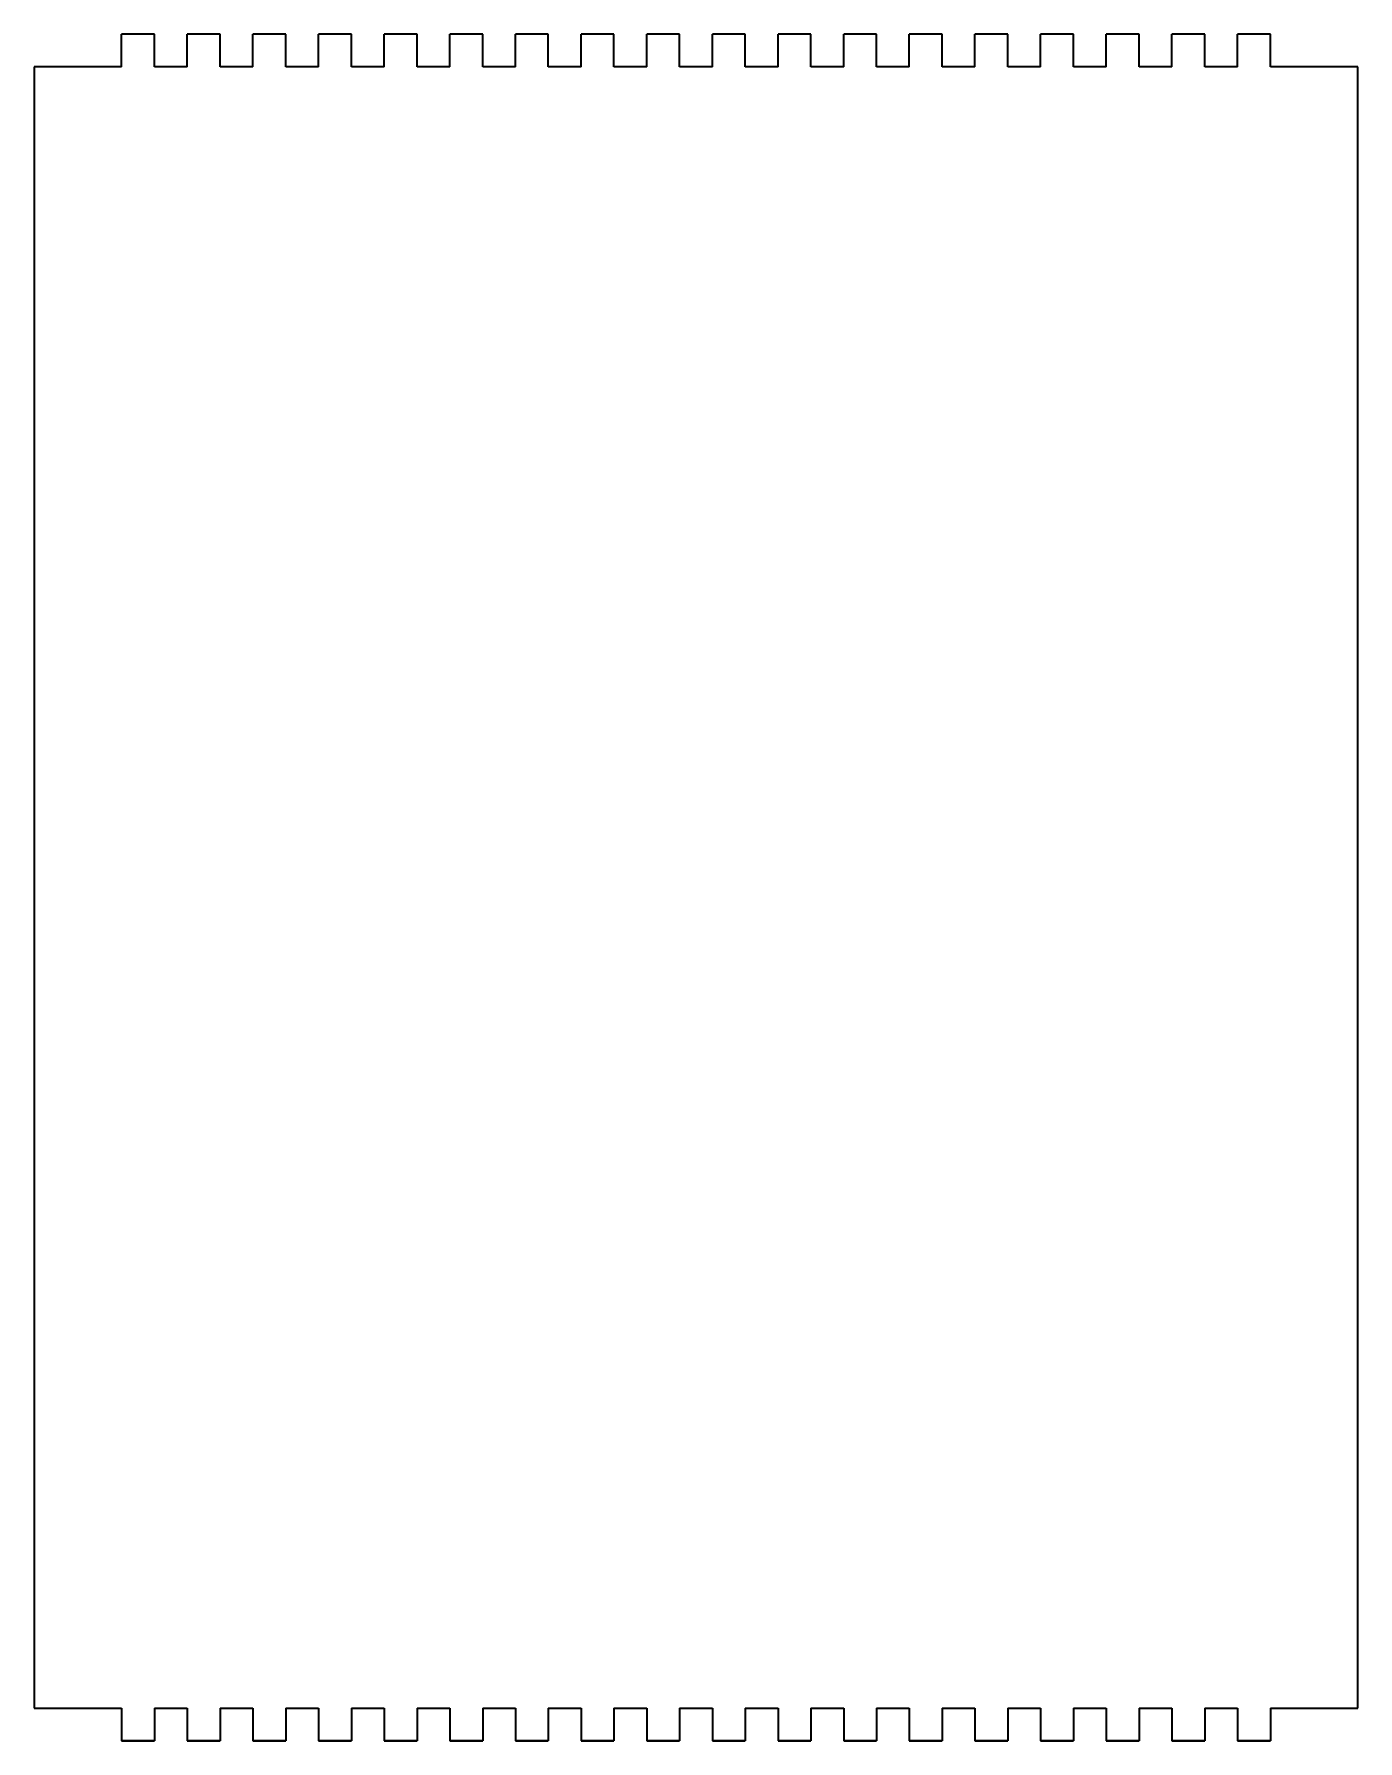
# Model space of a CAD drawing. Extents: x 200 to 321, y 160 to 316.
import ezdxf

# ---------------------------------------------------------------- set-up
doc = ezdxf.new("R2010")
doc.units = 0

msp = doc.modelspace()

# ---------------------------------------------------------------- linework, layer by layer
at = {"color": 7, "lineweight": 35}
for p, q in [((207.790146, 313.028229), (207.790146, 316.028229)), ((210.790146, 316.028229), (207.790146, 316.028229)), ((207.790146, 313.028229), (207.790146, 316.028229)), ((210.790146, 313.028229), (210.790146, 316.028229)), ((210.790146, 313.028229), (210.790146, 316.028229)), ((213.790146, 313.028229), (213.790146, 316.028229)), ((216.790146, 316.028229), (213.790146, 316.028229)), ((213.790146, 313.028229), (213.790146, 316.028229)), ((216.790146, 313.028229), (216.790146, 316.028229)), ((216.790146, 313.028229), (216.790146, 316.028229)), ((219.790146, 313.028229), (219.790146, 316.028229)), ((222.790146, 316.028229), (219.790146, 316.028229)), ((219.790146, 313.028229), (219.790146, 316.028229)), ((222.790146, 313.028229), (222.790146, 316.028229)), ((222.790146, 313.028229), (222.790146, 316.028229)), ((225.790146, 313.028229), (225.790146, 316.028229)), ((228.790146, 316.028229), (225.790146, 316.028229)), ((225.790146, 313.028229), (225.790146, 316.028229)), ((228.790146, 313.028229), (228.790146, 316.028229)), ((228.790146, 313.028229), (228.790146, 316.028229)), ((231.790146, 313.028229), (231.790146, 316.028229)), ((234.790146, 316.028229), (231.790146, 316.028229)), ((231.790146, 313.028229), (231.790146, 316.028229)), ((234.790146, 313.028229), (234.790146, 316.028229)), ((234.790146, 313.028229), (234.790146, 316.028229)), ((237.790146, 313.028229), (237.790146, 316.028229)), ((240.790146, 316.028229), (237.790146, 316.028229)), ((237.790146, 313.028229), (237.790146, 316.028229)), ((240.790146, 313.028229), (240.790146, 316.028229)), ((240.790146, 313.028229), (240.790146, 316.028229)), ((243.790146, 313.028229), (243.790146, 316.028229)), ((246.790146, 316.028229), (243.790146, 316.028229)), ((243.790146, 313.028229), (243.790146, 316.028229)), ((246.790146, 313.028229), (246.790146, 316.028229)), ((246.790146, 313.028229), (246.790146, 316.028229)), ((249.790146, 313.028229), (249.790146, 316.028229)), ((252.790146, 316.028229), (249.790146, 316.028229)), ((249.790146, 313.028229), (249.790146, 316.028229)), ((252.790146, 313.028229), (252.790146, 316.028229)), ((252.790146, 313.028229), (252.790146, 316.028229)), ((255.790146, 313.028229), (255.790146, 316.028229)), ((258.790161, 316.028229), (255.790146, 316.028229)), ((255.790146, 313.028229), (255.790146, 316.028229)), ((258.790161, 313.028229), (258.790161, 316.028229)), ((258.790161, 313.028229), (258.790161, 316.028229)), ((261.790161, 313.028229), (261.790161, 316.028229)), ((264.790161, 316.028229), (261.790161, 316.028229)), ((261.790161, 313.028229), (261.790161, 316.028229)), ((264.790161, 313.028229), (264.790161, 316.028229)), ((264.790161, 313.028229), (264.790161, 316.028229)), ((267.790161, 313.028229), (267.790161, 316.028229)), ((270.790161, 316.028229), (267.790161, 316.028229)), ((267.790161, 313.028229), (267.790161, 316.028229)), ((270.790161, 313.028229), (270.790161, 316.028229)), ((270.790161, 313.028229), (270.790161, 316.028229)), ((273.790161, 313.028229), (273.790161, 316.028229)), ((276.790161, 316.028229), (273.790161, 316.028229)), ((273.790161, 313.028229), (273.790161, 316.028229)), ((276.790161, 313.028229), (276.790161, 316.028229)), ((276.790161, 313.028229), (276.790161, 316.028229)), ((279.790161, 313.028229), (279.790161, 316.028229)), ((282.790161, 316.028229), (279.790161, 316.028229)), ((279.790161, 313.028229), (279.790161, 316.028229)), ((282.790161, 313.028229), (282.790161, 316.028229)), ((282.790161, 313.028229), (282.790161, 316.028229)), ((285.790161, 313.028229), (285.790161, 316.028229)), ((288.790161, 316.028229), (285.790161, 316.028229)), ((285.790161, 313.028229), (285.790161, 316.028229)), ((288.790161, 313.028229), (288.790161, 316.028229)), ((288.790161, 313.028229), (288.790161, 316.028229)), ((291.790161, 313.028229), (291.790161, 316.028229)), ((294.790161, 316.028229), (291.790161, 316.028229)), ((291.790161, 313.028229), (291.790161, 316.028229)), ((294.790161, 313.028229), (294.790161, 316.028229)), ((294.790161, 313.028229), (294.790161, 316.028229)), ((297.790161, 313.028229), (297.790161, 316.028229)), ((300.790161, 316.028229), (297.790161, 316.028229)), ((297.790161, 313.028229), (297.790161, 316.028229)), ((300.790161, 313.028229), (300.790161, 316.028229)), ((300.790161, 313.028229), (300.790161, 316.028229)), ((303.790161, 313.028229), (303.790161, 316.028229)), ((306.790161, 316.028229), (303.790161, 316.028229)), ((303.790161, 313.028229), (303.790161, 316.028229)), ((306.790161, 313.028229), (306.790161, 316.028229)), ((306.790161, 313.028229), (306.790161, 316.028229)), ((309.790161, 313.028229), (309.790161, 316.028229)), ((312.790161, 316.028229), (309.790161, 316.028229)), ((309.790161, 313.028229), (309.790161, 316.028229)), ((312.790161, 313.028229), (312.790161, 316.028229)), ((312.790161, 313.028229), (312.790161, 316.028229)), ((207.790146, 313.028229), (199.790146, 313.028229)), ((199.790146, 313.028229), (199.790146, 163.028229)), ((207.790146, 313.028229), (199.790146, 313.028229)), ((213.790146, 313.028229), (210.790146, 313.028229)), ((213.790146, 313.028229), (210.790146, 313.028229)), ((219.790146, 313.028229), (216.790146, 313.028229)), ((219.790146, 313.028229), (216.790146, 313.028229)), ((225.790146, 313.028229), (222.790146, 313.028229)), ((225.790146, 313.028229), (222.790146, 313.028229)), ((231.790146, 313.028229), (228.790146, 313.028229)), ((231.790146, 313.028229), (228.790146, 313.028229)), ((237.790146, 313.028229), (234.790146, 313.028229)), ((237.790146, 313.028229), (234.790146, 313.028229)), ((243.790146, 313.028229), (240.790146, 313.028229)), ((243.790146, 313.028229), (240.790146, 313.028229)), ((249.790146, 313.028229), (246.790146, 313.028229)), ((249.790146, 313.028229), (246.790146, 313.028229)), ((255.790146, 313.028229), (252.790146, 313.028229)), ((255.790146, 313.028229), (252.790146, 313.028229)), ((261.790161, 313.028229), (258.790161, 313.028229)), ((261.790161, 313.028229), (258.790161, 313.028229)), ((267.790161, 313.028229), (264.790161, 313.028229)), ((267.790161, 313.028229), (264.790161, 313.028229)), ((273.790161, 313.028229), (270.790161, 313.028229)), ((273.790161, 313.028229), (270.790161, 313.028229)), ((279.790161, 313.028229), (276.790161, 313.028229)), ((279.790161, 313.028229), (276.790161, 313.028229)), ((285.790161, 313.028229), (282.790161, 313.028229)), ((285.790161, 313.028229), (282.790161, 313.028229)), ((291.790161, 313.028229), (288.790161, 313.028229)), ((291.790161, 313.028229), (288.790161, 313.028229)), ((297.790161, 313.028229), (294.790161, 313.028229)), ((297.790161, 313.028229), (294.790161, 313.028229)), ((303.790161, 313.028229), (300.790161, 313.028229)), ((303.790161, 313.028229), (300.790161, 313.028229)), ((309.790161, 313.028229), (306.790161, 313.028229)), ((309.790161, 313.028229), (306.790161, 313.028229)), ((320.790161, 313.028229), (312.790161, 313.028229)), ((320.790161, 313.028229), (312.790161, 313.028229)), ((320.790161, 163.028229), (320.790161, 313.028229)), ((199.790146, 163.028229), (207.790146, 163.028229)), ((199.790146, 163.028229), (207.790146, 163.028229)), ((207.790146, 163.028229), (207.790146, 160.028229)), ((207.790146, 163.028229), (207.790146, 160.028229)), ((210.790146, 163.028229), (210.790146, 160.028229)), ((210.790146, 163.028229), (213.790146, 163.028229)), ((210.790146, 163.028229), (210.790146, 160.028229)), ((210.790146, 163.028229), (213.790146, 163.028229)), ((213.790146, 163.028229), (213.790146, 160.028229)), ((213.790146, 163.028229), (213.790146, 160.028229)), ((216.790146, 163.028229), (219.790146, 163.028229)), ((216.790146, 163.028229), (216.790146, 160.028229)), ((216.790146, 163.028229), (219.790146, 163.028229)), ((216.790146, 163.028229), (216.790146, 160.028229)), ((219.790146, 163.028229), (219.790146, 160.028229)), ((219.790146, 163.028229), (219.790146, 160.028229)), ((222.790146, 163.028229), (225.790146, 163.028229)), ((222.790146, 163.028229), (222.790146, 160.028229)), ((222.790146, 163.028229), (225.790146, 163.028229)), ((222.790146, 163.028229), (222.790146, 160.028229)), ((225.790146, 163.028229), (225.790146, 160.028229)), ((225.790146, 163.028229), (225.790146, 160.028229)), ((228.790146, 163.028229), (231.790146, 163.028229)), ((228.790146, 163.028229), (228.790146, 160.028229)), ((228.790146, 163.028229), (231.790146, 163.028229)), ((228.790146, 163.028229), (228.790146, 160.028229)), ((231.790146, 163.028229), (231.790146, 160.028229)), ((231.790146, 163.028229), (231.790146, 160.028229)), ((234.790146, 163.028229), (237.790146, 163.028229)), ((234.790146, 163.028229), (234.790146, 160.028229)), ((234.790146, 163.028229), (237.790146, 163.028229)), ((234.790146, 163.028229), (234.790146, 160.028229)), ((237.790146, 163.028229), (237.790146, 160.028229)), ((237.790146, 163.028229), (237.790146, 160.028229)), ((240.790146, 163.028229), (243.790146, 163.028229)), ((240.790146, 163.028229), (240.790146, 160.028229)), ((240.790146, 163.028229), (243.790146, 163.028229)), ((240.790146, 163.028229), (240.790146, 160.028229)), ((243.790146, 163.028229), (243.790146, 160.028229)), ((243.790146, 163.028229), (243.790146, 160.028229)), ((246.790146, 163.028229), (249.790146, 163.028229)), ((246.790146, 163.028229), (246.790146, 160.028229)), ((246.790146, 163.028229), (249.790146, 163.028229)), ((246.790146, 163.028229), (246.790146, 160.028229)), ((249.790146, 163.028229), (249.790146, 160.028229)), ((249.790146, 163.028229), (249.790146, 160.028229)), ((252.790146, 163.028229), (255.790146, 163.028229)), ((252.790146, 163.028229), (252.790146, 160.028229)), ((252.790146, 163.028229), (255.790146, 163.028229)), ((252.790146, 163.028229), (252.790146, 160.028229)), ((255.790146, 163.028229), (255.790146, 160.028229)), ((255.790146, 163.028229), (255.790146, 160.028229)), ((258.790161, 163.028229), (261.790161, 163.028229)), ((258.790161, 163.028229), (258.790161, 160.028229)), ((258.790161, 163.028229), (261.790161, 163.028229)), ((258.790161, 163.028229), (258.790161, 160.028229)), ((261.790161, 163.028229), (261.790161, 160.028229)), ((261.790161, 163.028229), (261.790161, 160.028229)), ((264.790161, 163.028229), (267.790161, 163.028229)), ((264.790161, 163.028229), (264.790161, 160.028229)), ((264.790161, 163.028229), (267.790161, 163.028229)), ((264.790161, 163.028229), (264.790161, 160.028229)), ((267.790161, 163.028229), (267.790161, 160.028229)), ((267.790161, 163.028229), (267.790161, 160.028229)), ((270.790161, 163.028229), (273.790161, 163.028229)), ((270.790161, 163.028229), (270.790161, 160.028229)), ((270.790161, 163.028229), (273.790161, 163.028229)), ((270.790161, 163.028229), (270.790161, 160.028229)), ((273.790161, 163.028229), (273.790161, 160.028229)), ((273.790161, 163.028229), (273.790161, 160.028229)), ((276.790161, 163.028229), (279.790161, 163.028229)), ((276.790161, 163.028229), (276.790161, 160.028229)), ((276.790161, 163.028229), (279.790161, 163.028229)), ((276.790161, 163.028229), (276.790161, 160.028229)), ((279.790161, 163.028229), (279.790161, 160.028229)), ((279.790161, 163.028229), (279.790161, 160.028229)), ((282.790161, 163.028229), (285.790161, 163.028229)), ((282.790161, 163.028229), (282.790161, 160.028229)), ((282.790161, 163.028229), (285.790161, 163.028229)), ((282.790161, 163.028229), (282.790161, 160.028229)), ((285.790161, 163.028229), (285.790161, 160.028229)), ((285.790161, 163.028229), (285.790161, 160.028229)), ((288.790161, 163.028229), (291.790161, 163.028229)), ((288.790161, 163.028229), (288.790161, 160.028229)), ((288.790161, 163.028229), (291.790161, 163.028229)), ((288.790161, 163.028229), (288.790161, 160.028229)), ((291.790161, 163.028229), (291.790161, 160.028229)), ((291.790161, 163.028229), (291.790161, 160.028229)), ((294.790161, 163.028229), (297.790161, 163.028229)), ((294.790161, 163.028229), (294.790161, 160.028229)), ((294.790161, 163.028229), (297.790161, 163.028229)), ((294.790161, 163.028229), (294.790161, 160.028229)), ((297.790161, 163.028229), (297.790161, 160.028229)), ((297.790161, 163.028229), (297.790161, 160.028229)), ((300.790161, 163.028229), (303.790161, 163.028229)), ((300.790161, 163.028229), (300.790161, 160.028229)), ((300.790161, 163.028229), (303.790161, 163.028229)), ((300.790161, 163.028229), (300.790161, 160.028229)), ((303.790161, 163.028229), (303.790161, 160.028229)), ((303.790161, 163.028229), (303.790161, 160.028229)), ((306.790161, 163.028229), (309.790161, 163.028229)), ((306.790161, 163.028229), (306.790161, 160.028229)), ((306.790161, 163.028229), (309.790161, 163.028229)), ((306.790161, 163.028229), (306.790161, 160.028229)), ((309.790161, 163.028229), (309.790161, 160.028229)), ((309.790161, 163.028229), (309.790161, 160.028229)), ((312.790161, 163.028229), (320.790161, 163.028229)), ((312.790161, 163.028229), (312.790161, 160.028229)), ((312.790161, 163.028229), (320.790161, 163.028229)), ((312.790161, 163.028229), (312.790161, 160.028229)), ((207.790146, 160.028229), (210.790146, 160.028229)), ((210.790146, 160.028229), (207.790146, 160.028229)), ((213.790146, 160.028229), (216.790146, 160.028229)), ((216.790146, 160.028229), (213.790146, 160.028229)), ((219.790146, 160.028229), (222.790146, 160.028229)), ((222.790146, 160.028229), (219.790146, 160.028229)), ((225.790146, 160.028229), (228.790146, 160.028229)), ((228.790146, 160.028229), (225.790146, 160.028229)), ((231.790146, 160.028229), (234.790146, 160.028229)), ((234.790146, 160.028229), (231.790146, 160.028229)), ((237.790146, 160.028229), (240.790146, 160.028229)), ((240.790146, 160.028229), (237.790146, 160.028229)), ((243.790146, 160.028229), (246.790146, 160.028229)), ((246.790146, 160.028229), (243.790146, 160.028229)), ((249.790146, 160.028229), (252.790146, 160.028229)), ((252.790146, 160.028229), (249.790146, 160.028229)), ((255.790146, 160.028229), (258.790161, 160.028229)), ((258.790161, 160.028229), (255.790146, 160.028229)), ((261.790161, 160.028229), (264.790161, 160.028229)), ((264.790161, 160.028229), (261.790161, 160.028229)), ((267.790161, 160.028229), (270.790161, 160.028229)), ((270.790161, 160.028229), (267.790161, 160.028229)), ((273.790161, 160.028229), (276.790161, 160.028229)), ((276.790161, 160.028229), (273.790161, 160.028229)), ((279.790161, 160.028229), (282.790161, 160.028229)), ((282.790161, 160.028229), (279.790161, 160.028229)), ((285.790161, 160.028229), (288.790161, 160.028229)), ((288.790161, 160.028229), (285.790161, 160.028229)), ((291.790161, 160.028229), (294.790161, 160.028229)), ((294.790161, 160.028229), (291.790161, 160.028229)), ((297.790161, 160.028229), (300.790161, 160.028229)), ((300.790161, 160.028229), (297.790161, 160.028229)), ((303.790161, 160.028229), (306.790161, 160.028229)), ((306.790161, 160.028229), (303.790161, 160.028229)), ((309.790161, 160.028229), (312.790161, 160.028229)), ((312.790161, 160.028229), (309.790161, 160.028229))]:
    msp.add_line(p, q, dxfattribs=at)

doc.saveas('drawing.dxf')
